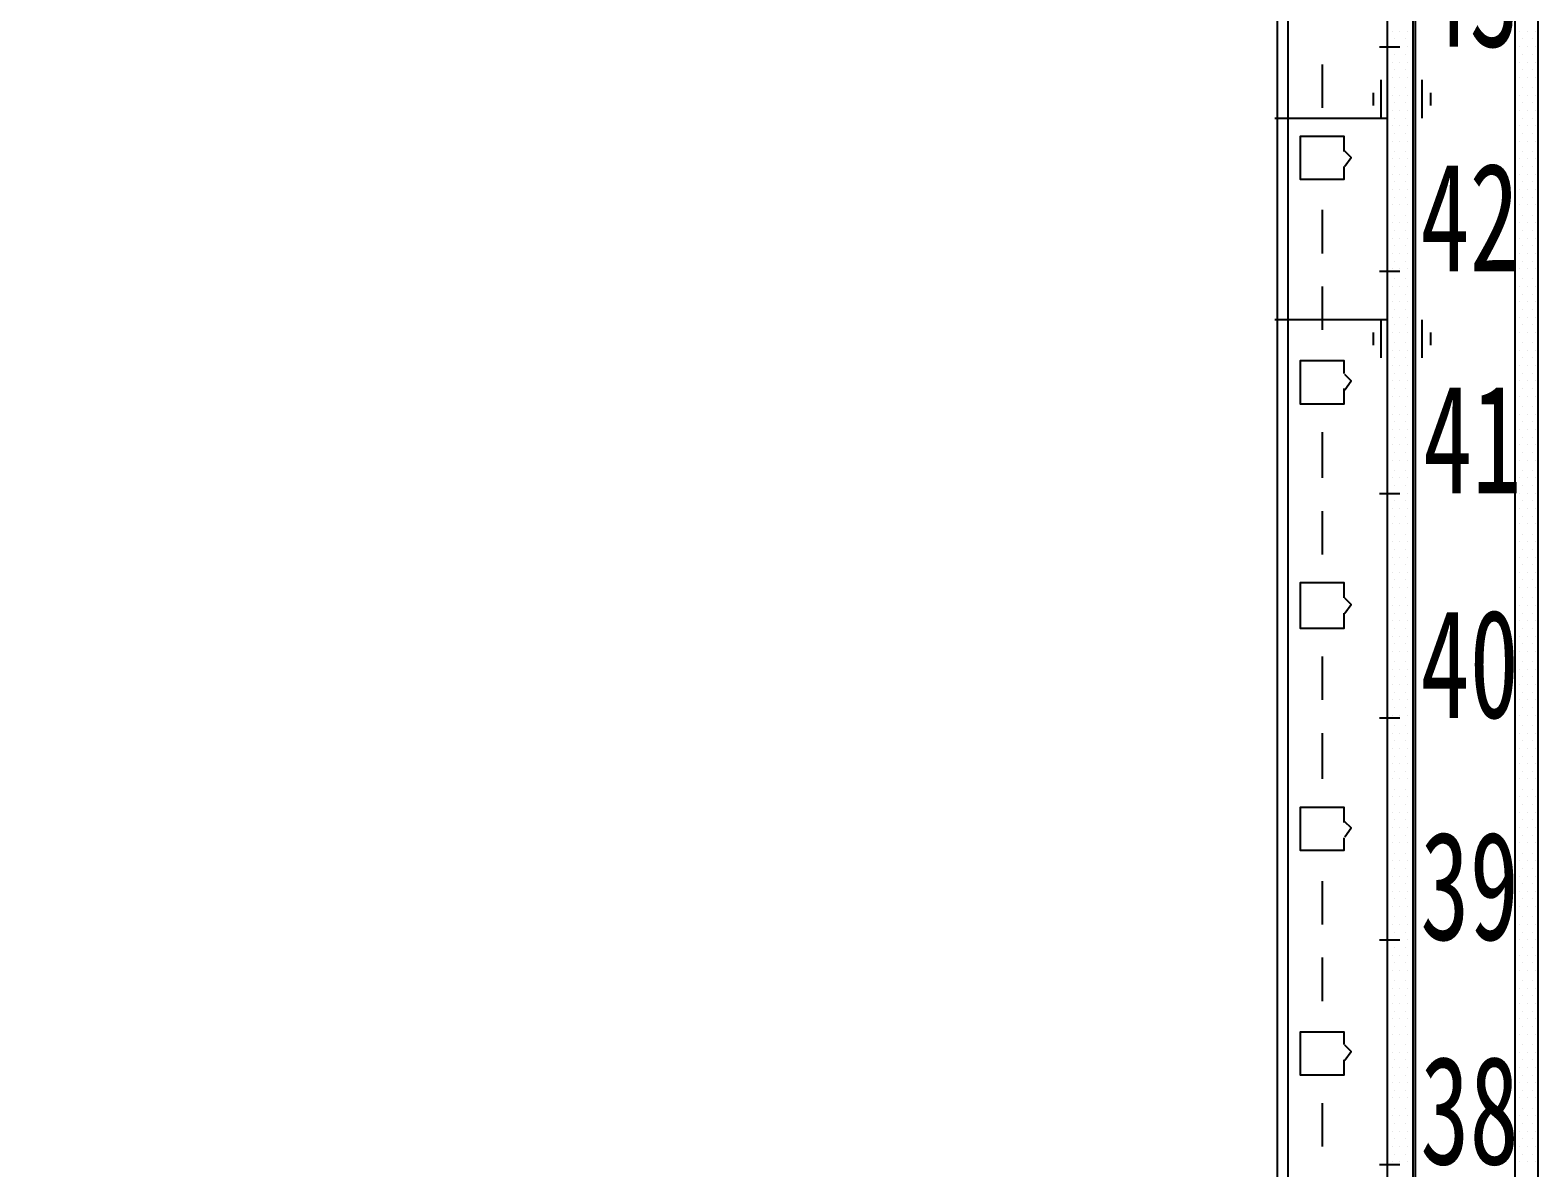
# Model space of a CAD drawing. Header units: metres. Extents: x 17 to 1264, y 17 to 859.
# Drawn here: x 465.9 to 550.9, y 563.3 to 627.5 of the extents above; entities that cross this region are included whole.
import ezdxf

# ---------------------------------------------------------------- set-up
doc = ezdxf.new("R2010")
doc.units = ezdxf.units.M
for name, color, linetype in [('LINES', 7, 'Continuous'), ('POLYLINES', 4, 'Continuous'), ('RECTS', 7, 'Continuous'), ('TEXTS', 3, 'Continuous')]:
    doc.layers.add(name, color=color, linetype=linetype)

msp = doc.modelspace()

# ---------------------------------------------------------------- linework, layer by layer
at = {"layer": 'LINES'}
for p, q in [((536.25, 96.77), (536.25, 692.06)), ((542.73, 627.41), (542.73, 627.41)), ((542.87, 626.98), (542.87, 626.98)), ((543.16, 627.41), (543.16, 627.41)), ((543.45, 626.98), (543.45, 626.98)), ((543.59, 627.41), (543.59, 627.41)), ((543.88, 626.98), (543.88, 626.98)), ((549.64, 626.98), (549.64, 626.98)), ((549.93, 627.41), (549.93, 627.41)), ((550.07, 626.98), (550.07, 626.98)), ((550.36, 627.41), (550.36, 627.41)), ((550.65, 626.98), (550.65, 626.98)), ((550.79, 627.41), (550.79, 627.41)), ((542.01, 626.54), (543.16, 626.54)), ((542.73, 626.54), (542.73, 626.54)), ((542.87, 626.11), (542.87, 626.11)), ((543.16, 626.54), (543.16, 626.54)), ((543.45, 626.11), (543.45, 626.11)), ((543.59, 626.54), (543.59, 626.54)), ((543.88, 626.11), (543.88, 626.11)), ((549.64, 626.11), (549.64, 626.11)), ((549.93, 626.54), (549.93, 626.54)), ((550.07, 626.11), (550.07, 626.11)), ((550.36, 626.54), (550.36, 626.54)), ((550.65, 626.11), (550.65, 626.11)), ((550.79, 626.54), (550.79, 626.54)), ((538.77, 625.54), (538.77, 623.09)), ((542.73, 625.68), (542.73, 625.68)), ((542.87, 625.25), (542.87, 625.25)), ((543.16, 625.68), (543.16, 625.68)), ((543.45, 625.25), (543.45, 625.25)), ((543.59, 625.68), (543.59, 625.68)), ((543.88, 625.25), (543.88, 625.25)), ((549.64, 625.25), (549.64, 625.25)), ((549.93, 625.68), (549.93, 625.68)), ((550.07, 625.25), (550.07, 625.25)), ((550.36, 625.68), (550.36, 625.68)), ((550.65, 625.25), (550.65, 625.25)), ((550.79, 625.68), (550.79, 625.68)), ((542.08, 624.67), (542.08, 622.51)), ((542.73, 624.82), (542.73, 624.82)), ((542.87, 624.24), (542.87, 624.24)), ((543.16, 624.82), (543.16, 624.82)), ((543.45, 624.24), (543.45, 624.24)), ((543.59, 624.82), (543.59, 624.82)), ((543.88, 624.24), (543.88, 624.24)), ((544.39, 624.67), (544.39, 622.51)), ((549.64, 624.24), (549.64, 624.24)), ((549.93, 624.82), (549.93, 624.82)), ((550.07, 624.24), (550.07, 624.24)), ((550.36, 624.82), (550.36, 624.82)), ((550.65, 624.24), (550.65, 624.24)), ((550.79, 624.82), (550.79, 624.82)), ((541.65, 623.95), (541.65, 623.23)), ((542.73, 623.81), (542.73, 623.81)), ((542.87, 623.38), (542.87, 623.38)), ((543.16, 623.81), (543.16, 623.81)), ((543.45, 623.38), (543.45, 623.38)), ((543.59, 623.81), (543.59, 623.81)), ((543.88, 623.38), (543.88, 623.38)), ((544.89, 623.95), (544.89, 623.23)), ((549.64, 623.38), (549.64, 623.38)), ((549.93, 623.81), (549.93, 623.81)), ((550.07, 623.38), (550.07, 623.38)), ((550.36, 623.81), (550.36, 623.81)), ((550.65, 623.38), (550.65, 623.38)), ((550.79, 623.81), (550.79, 623.81)), ((542.73, 622.94), (542.73, 622.94)), ((542.87, 622.51), (542.87, 622.51)), ((543.16, 622.94), (543.16, 622.94)), ((543.45, 622.51), (543.45, 622.51)), ((543.59, 622.94), (543.59, 622.94)), ((543.88, 622.51), (543.88, 622.51)), ((549.64, 622.51), (549.64, 622.51)), ((549.93, 622.94), (549.93, 622.94)), ((550.07, 622.51), (550.07, 622.51)), ((550.36, 622.94), (550.36, 622.94)), ((550.65, 622.51), (550.65, 622.51)), ((550.79, 622.94), (550.79, 622.94)), ((542.73, 622.08), (542.73, 622.08)), ((542.87, 621.65), (542.87, 621.65)), ((543.16, 622.08), (543.16, 622.08)), ((543.45, 621.65), (543.45, 621.65)), ((543.59, 622.08), (543.59, 622.08)), ((543.88, 621.65), (543.88, 621.65)), ((549.64, 621.65), (549.64, 621.65)), ((549.93, 622.08), (549.93, 622.08)), ((550.07, 621.65), (550.07, 621.65)), ((550.36, 622.08), (550.36, 622.08)), ((550.65, 621.65), (550.65, 621.65)), ((550.79, 622.08), (550.79, 622.08)), ((542.73, 621.22), (542.73, 621.22)), ((543.16, 621.22), (543.16, 621.22)), ((543.59, 621.22), (543.59, 621.22)), ((549.93, 621.22), (549.93, 621.22)), ((550.36, 621.22), (550.36, 621.22)), ((550.79, 621.22), (550.79, 621.22)), ((542.73, 620.21), (542.73, 620.21)), ((542.87, 620.64), (542.87, 620.64)), ((543.16, 620.21), (543.16, 620.21)), ((543.45, 620.64), (543.45, 620.64)), ((543.59, 620.21), (543.59, 620.21)), ((543.88, 620.64), (543.88, 620.64)), ((549.64, 620.64), (549.64, 620.64)), ((549.93, 620.21), (549.93, 620.21)), ((550.07, 620.64), (550.07, 620.64)), ((550.36, 620.21), (550.36, 620.21)), ((550.65, 620.64), (550.65, 620.64)), ((550.79, 620.21), (550.79, 620.21)), ((542.73, 619.34), (542.73, 619.34)), ((542.87, 619.78), (542.87, 619.78)), ((543.16, 619.34), (543.16, 619.34)), ((543.45, 619.78), (543.45, 619.78)), ((543.59, 619.34), (543.59, 619.34)), ((543.88, 619.78), (543.88, 619.78)), ((549.64, 619.78), (549.64, 619.78)), ((549.93, 619.34), (549.93, 619.34)), ((550.07, 619.78), (550.07, 619.78)), ((550.36, 619.34), (550.36, 619.34)), ((550.65, 619.78), (550.65, 619.78)), ((550.79, 619.34), (550.79, 619.34)), ((542.73, 618.48), (542.73, 618.48)), ((542.87, 618.91), (542.87, 618.91)), ((543.16, 618.48), (543.16, 618.48)), ((543.45, 618.91), (543.45, 618.91)), ((543.59, 618.48), (543.59, 618.48)), ((543.88, 618.91), (543.88, 618.91)), ((549.64, 618.91), (549.64, 618.91)), ((549.93, 618.48), (549.93, 618.48)), ((550.07, 618.91), (550.07, 618.91)), ((550.36, 618.48), (550.36, 618.48)), ((550.65, 618.91), (550.65, 618.91)), ((550.79, 618.48), (550.79, 618.48)), ((542.73, 617.62), (542.73, 617.62)), ((542.87, 618.05), (542.87, 618.05)), ((543.16, 617.62), (543.16, 617.62)), ((543.45, 618.05), (543.45, 618.05)), ((543.59, 617.62), (543.59, 617.62)), ((543.88, 618.05), (543.88, 618.05)), ((549.64, 618.05), (549.64, 618.05)), ((549.93, 617.62), (549.93, 617.62)), ((550.07, 618.05), (550.07, 618.05)), ((550.36, 617.62), (550.36, 617.62)), ((550.65, 618.05), (550.65, 618.05)), ((550.79, 617.62), (550.79, 617.62)), ((538.77, 617.33), (538.77, 614.88)), ((542.73, 616.61), (542.73, 616.61)), ((542.87, 617.04), (542.87, 617.04)), ((543.16, 616.61), (543.16, 616.61)), ((543.45, 617.04), (543.45, 617.04)), ((543.59, 616.61), (543.59, 616.61)), ((543.88, 617.04), (543.88, 617.04)), ((549.64, 617.04), (549.64, 617.04)), ((549.93, 616.61), (549.93, 616.61)), ((550.07, 617.04), (550.07, 617.04)), ((550.36, 616.61), (550.36, 616.61)), ((550.65, 617.04), (550.65, 617.04)), ((550.79, 616.61), (550.79, 616.61)), ((542.73, 615.74), (542.73, 615.74)), ((542.87, 616.18), (542.87, 616.18)), ((543.16, 615.74), (543.16, 615.74)), ((543.45, 616.18), (543.45, 616.18)), ((543.59, 615.74), (543.59, 615.74)), ((543.88, 616.18), (543.88, 616.18)), ((549.64, 616.18), (549.64, 616.18)), ((549.93, 615.74), (549.93, 615.74)), ((550.07, 616.18), (550.07, 616.18)), ((550.36, 615.74), (550.36, 615.74)), ((550.65, 616.18), (550.65, 616.18)), ((550.79, 615.74), (550.79, 615.74)), ((542.73, 614.88), (542.73, 614.88)), ((542.87, 615.31), (542.87, 615.31)), ((543.16, 614.88), (543.16, 614.88)), ((543.45, 615.31), (543.45, 615.31)), ((543.59, 614.88), (543.59, 614.88)), ((543.88, 615.31), (543.88, 615.31)), ((549.64, 615.31), (549.64, 615.31)), ((549.93, 614.88), (549.93, 614.88)), ((550.07, 615.31), (550.07, 615.31)), ((550.36, 614.88), (550.36, 614.88)), ((550.65, 615.31), (550.65, 615.31)), ((550.79, 614.88), (550.79, 614.88)), ((542.73, 614.02), (542.73, 614.02)), ((542.87, 614.45), (542.87, 614.45)), ((543.16, 614.02), (543.16, 614.02)), ((543.45, 614.45), (543.45, 614.45)), ((543.59, 614.02), (543.59, 614.02)), ((543.88, 614.45), (543.88, 614.45)), ((549.64, 614.45), (549.64, 614.45)), ((549.93, 614.02), (549.93, 614.02)), ((550.07, 614.45), (550.07, 614.45)), ((550.36, 614.02), (550.36, 614.02)), ((550.65, 614.45), (550.65, 614.45)), ((550.79, 614.02), (550.79, 614.02)), ((542.01, 613.87), (543.16, 613.87)), ((542.87, 613.44), (542.87, 613.44)), ((543.45, 613.44), (543.45, 613.44)), ((543.88, 613.44), (543.88, 613.44)), ((549.64, 613.44), (549.64, 613.44)), ((550.07, 613.44), (550.07, 613.44)), ((550.65, 613.44), (550.65, 613.44)), ((538.77, 613.01), (538.77, 610.56)), ((542.73, 613.01), (542.73, 613.01)), ((542.87, 612.58), (542.87, 612.58)), ((543.16, 613.01), (543.16, 613.01)), ((543.45, 612.58), (543.45, 612.58)), ((543.59, 613.01), (543.59, 613.01)), ((543.88, 612.58), (543.88, 612.58)), ((549.64, 612.58), (549.64, 612.58)), ((549.93, 613.01), (549.93, 613.01)), ((550.07, 612.58), (550.07, 612.58)), ((550.36, 613.01), (550.36, 613.01)), ((550.65, 612.58), (550.65, 612.58)), ((550.79, 613.01), (550.79, 613.01)), ((542.73, 612.14), (542.73, 612.14)), ((542.87, 611.71), (542.87, 611.71)), ((543.16, 612.14), (543.16, 612.14)), ((543.45, 611.71), (543.45, 611.71)), ((543.59, 612.14), (543.59, 612.14)), ((543.88, 611.71), (543.88, 611.71)), ((549.64, 611.71), (549.64, 611.71)), ((549.93, 612.14), (549.93, 612.14)), ((550.07, 611.71), (550.07, 611.71)), ((550.36, 612.14), (550.36, 612.14)), ((550.65, 611.71), (550.65, 611.71)), ((550.79, 612.14), (550.79, 612.14)), ((542.08, 611.14), (542.08, 608.98)), ((542.73, 611.28), (542.73, 611.28)), ((542.87, 610.85), (542.87, 610.85)), ((543.16, 611.28), (543.16, 611.28)), ((543.45, 610.85), (543.45, 610.85)), ((543.59, 611.28), (543.59, 611.28)), ((543.88, 610.85), (543.88, 610.85)), ((544.39, 611.14), (544.39, 608.98)), ((549.64, 610.85), (549.64, 610.85)), ((549.93, 611.28), (549.93, 611.28)), ((550.07, 610.85), (550.07, 610.85)), ((550.36, 611.28), (550.36, 611.28)), ((550.65, 610.85), (550.65, 610.85)), ((550.79, 611.28), (550.79, 611.28)), ((541.65, 610.42), (541.65, 609.7)), ((542.73, 610.42), (542.73, 610.42)), ((542.87, 609.84), (542.87, 609.84)), ((543.16, 610.42), (543.16, 610.42)), ((543.45, 609.84), (543.45, 609.84)), ((543.59, 610.42), (543.59, 610.42)), ((543.88, 609.84), (543.88, 609.84)), ((544.89, 610.42), (544.89, 609.7)), ((549.64, 609.84), (549.64, 609.84)), ((549.93, 610.42), (549.93, 610.42)), ((550.07, 609.84), (550.07, 609.84)), ((550.36, 610.42), (550.36, 610.42)), ((550.65, 609.84), (550.65, 609.84)), ((550.79, 610.42), (550.79, 610.42)), ((542.73, 609.41), (542.73, 609.41)), ((542.87, 608.98), (542.87, 608.98)), ((543.16, 609.41), (543.16, 609.41)), ((543.45, 608.98), (543.45, 608.98)), ((543.59, 609.41), (543.59, 609.41)), ((543.88, 608.98), (543.88, 608.98)), ((549.64, 608.98), (549.64, 608.98)), ((549.93, 609.41), (549.93, 609.41)), ((550.07, 608.98), (550.07, 608.98)), ((550.36, 609.41), (550.36, 609.41)), ((550.65, 608.98), (550.65, 608.98)), ((550.79, 609.41), (550.79, 609.41)), ((542.73, 608.54), (542.73, 608.54)), ((542.87, 608.11), (542.87, 608.11)), ((543.16, 608.54), (543.16, 608.54)), ((543.45, 608.11), (543.45, 608.11)), ((543.59, 608.54), (543.59, 608.54)), ((543.88, 608.11), (543.88, 608.11)), ((549.64, 608.11), (549.64, 608.11)), ((549.93, 608.54), (549.93, 608.54)), ((550.07, 608.11), (550.07, 608.11)), ((550.36, 608.54), (550.36, 608.54)), ((550.65, 608.11), (550.65, 608.11)), ((550.79, 608.54), (550.79, 608.54)), ((542.73, 607.68), (542.73, 607.68)), ((542.87, 607.25), (542.87, 607.25)), ((543.16, 607.68), (543.16, 607.68)), ((543.45, 607.25), (543.45, 607.25)), ((543.59, 607.68), (543.59, 607.68)), ((543.88, 607.25), (543.88, 607.25)), ((549.64, 607.25), (549.64, 607.25)), ((549.93, 607.68), (549.93, 607.68)), ((550.07, 607.25), (550.07, 607.25)), ((550.36, 607.68), (550.36, 607.68)), ((550.65, 607.25), (550.65, 607.25)), ((550.79, 607.68), (550.79, 607.68)), ((542.73, 606.82), (542.73, 606.82)), ((543.16, 606.82), (543.16, 606.82)), ((543.59, 606.82), (543.59, 606.82)), ((549.93, 606.82), (549.93, 606.82)), ((550.36, 606.82), (550.36, 606.82)), ((550.79, 606.82), (550.79, 606.82)), ((542.73, 605.81), (542.73, 605.81)), ((542.87, 606.24), (542.87, 606.24)), ((543.16, 605.81), (543.16, 605.81)), ((543.45, 606.24), (543.45, 606.24)), ((543.59, 605.81), (543.59, 605.81)), ((543.88, 606.24), (543.88, 606.24)), ((549.64, 606.24), (549.64, 606.24)), ((549.93, 605.81), (549.93, 605.81)), ((550.07, 606.24), (550.07, 606.24)), ((550.36, 605.81), (550.36, 605.81)), ((550.65, 606.24), (550.65, 606.24)), ((550.79, 605.81), (550.79, 605.81)), ((538.77, 604.8), (538.77, 602.21)), ((542.73, 604.94), (542.73, 604.94)), ((542.87, 605.38), (542.87, 605.38)), ((543.16, 604.94), (543.16, 604.94)), ((543.45, 605.38), (543.45, 605.38)), ((543.59, 604.94), (543.59, 604.94)), ((543.88, 605.38), (543.88, 605.38)), ((549.64, 605.38), (549.64, 605.38)), ((549.93, 604.94), (549.93, 604.94)), ((550.07, 605.38), (550.07, 605.38)), ((550.36, 604.94), (550.36, 604.94)), ((550.65, 605.38), (550.65, 605.38)), ((550.79, 604.94), (550.79, 604.94)), ((542.73, 604.08), (542.73, 604.08)), ((542.87, 604.51), (542.87, 604.51)), ((543.16, 604.08), (543.16, 604.08)), ((543.45, 604.51), (543.45, 604.51)), ((543.59, 604.08), (543.59, 604.08)), ((543.88, 604.51), (543.88, 604.51)), ((549.64, 604.51), (549.64, 604.51)), ((549.93, 604.08), (549.93, 604.08)), ((550.07, 604.51), (550.07, 604.51)), ((550.36, 604.08), (550.36, 604.08)), ((550.65, 604.51), (550.65, 604.51)), ((550.79, 604.08), (550.79, 604.08)), ((542.73, 603.22), (542.73, 603.22)), ((542.87, 603.65), (542.87, 603.65)), ((543.16, 603.22), (543.16, 603.22)), ((543.45, 603.65), (543.45, 603.65)), ((543.59, 603.22), (543.59, 603.22)), ((543.88, 603.65), (543.88, 603.65)), ((549.64, 603.65), (549.64, 603.65)), ((549.93, 603.22), (549.93, 603.22)), ((550.07, 603.65), (550.07, 603.65)), ((550.36, 603.22), (550.36, 603.22)), ((550.65, 603.65), (550.65, 603.65)), ((550.79, 603.22), (550.79, 603.22)), ((542.73, 602.21), (542.73, 602.21)), ((542.87, 602.64), (542.87, 602.64)), ((543.16, 602.21), (543.16, 602.21)), ((543.45, 602.64), (543.45, 602.64)), ((543.59, 602.21), (543.59, 602.21)), ((543.88, 602.64), (543.88, 602.64)), ((549.64, 602.64), (549.64, 602.64)), ((549.93, 602.21), (549.93, 602.21)), ((550.07, 602.64), (550.07, 602.64)), ((550.36, 602.21), (550.36, 602.21)), ((550.65, 602.64), (550.65, 602.64)), ((550.79, 602.21), (550.79, 602.21)), ((542.01, 601.34), (543.16, 601.34)), ((542.73, 601.34), (542.73, 601.34)), ((542.87, 601.78), (542.87, 601.78)), ((543.16, 601.34), (543.16, 601.34)), ((543.45, 601.78), (543.45, 601.78)), ((543.59, 601.34), (543.59, 601.34)), ((543.88, 601.78), (543.88, 601.78)), ((549.64, 601.78), (549.64, 601.78)), ((549.93, 601.34), (549.93, 601.34)), ((550.07, 601.78), (550.07, 601.78)), ((550.36, 601.34), (550.36, 601.34)), ((550.65, 601.78), (550.65, 601.78)), ((550.79, 601.34), (550.79, 601.34)), ((542.73, 600.48), (542.73, 600.48)), ((542.87, 600.91), (542.87, 600.91)), ((543.16, 600.48), (543.16, 600.48)), ((543.45, 600.91), (543.45, 600.91)), ((543.59, 600.48), (543.59, 600.48)), ((543.88, 600.91), (543.88, 600.91)), ((549.64, 600.91), (549.64, 600.91)), ((549.93, 600.48), (549.93, 600.48)), ((550.07, 600.91), (550.07, 600.91)), ((550.36, 600.48), (550.36, 600.48)), ((550.65, 600.91), (550.65, 600.91)), ((550.79, 600.48), (550.79, 600.48)), ((538.77, 600.34), (538.77, 597.89)), ((542.73, 599.62), (542.73, 599.62)), ((542.87, 600.05), (542.87, 600.05)), ((543.16, 599.62), (543.16, 599.62)), ((543.45, 600.05), (543.45, 600.05)), ((543.59, 599.62), (543.59, 599.62)), ((543.88, 600.05), (543.88, 600.05)), ((549.64, 600.05), (549.64, 600.05)), ((549.93, 599.62), (549.93, 599.62)), ((550.07, 600.05), (550.07, 600.05)), ((550.36, 599.62), (550.36, 599.62)), ((550.65, 600.05), (550.65, 600.05)), ((550.79, 599.62), (550.79, 599.62)), ((542.87, 599.04), (542.87, 599.04)), ((543.45, 599.04), (543.45, 599.04)), ((543.88, 599.04), (543.88, 599.04)), ((549.64, 599.04), (549.64, 599.04)), ((550.07, 599.04), (550.07, 599.04)), ((550.65, 599.04), (550.65, 599.04)), ((542.73, 598.61), (542.73, 598.61)), ((542.87, 598.18), (542.87, 598.18)), ((543.16, 598.61), (543.16, 598.61)), ((543.45, 598.18), (543.45, 598.18)), ((543.59, 598.61), (543.59, 598.61)), ((543.88, 598.18), (543.88, 598.18)), ((549.64, 598.18), (549.64, 598.18)), ((549.93, 598.61), (549.93, 598.61)), ((550.07, 598.18), (550.07, 598.18)), ((550.36, 598.61), (550.36, 598.61)), ((550.65, 598.18), (550.65, 598.18)), ((550.79, 598.61), (550.79, 598.61)), ((542.73, 597.74), (542.73, 597.74)), ((542.87, 597.31), (542.87, 597.31)), ((543.16, 597.74), (543.16, 597.74)), ((543.45, 597.31), (543.45, 597.31)), ((543.59, 597.74), (543.59, 597.74)), ((543.88, 597.31), (543.88, 597.31)), ((549.64, 597.31), (549.64, 597.31)), ((549.93, 597.74), (549.93, 597.74)), ((550.07, 597.31), (550.07, 597.31)), ((550.36, 597.74), (550.36, 597.74)), ((550.65, 597.31), (550.65, 597.31)), ((550.79, 597.74), (550.79, 597.74)), ((542.73, 596.88), (542.73, 596.88)), ((542.87, 596.45), (542.87, 596.45)), ((543.16, 596.88), (543.16, 596.88)), ((543.45, 596.45), (543.45, 596.45)), ((543.59, 596.88), (543.59, 596.88)), ((543.88, 596.45), (543.88, 596.45)), ((549.64, 596.45), (549.64, 596.45)), ((549.93, 596.88), (549.93, 596.88)), ((550.07, 596.45), (550.07, 596.45)), ((550.36, 596.88), (550.36, 596.88)), ((550.65, 596.45), (550.65, 596.45)), ((550.79, 596.88), (550.79, 596.88)), ((542.73, 596.02), (542.73, 596.02)), ((542.87, 595.44), (542.87, 595.44)), ((543.16, 596.02), (543.16, 596.02)), ((543.45, 595.44), (543.45, 595.44)), ((543.59, 596.02), (543.59, 596.02)), ((543.88, 595.44), (543.88, 595.44)), ((549.64, 595.44), (549.64, 595.44)), ((549.93, 596.02), (549.93, 596.02)), ((550.07, 595.44), (550.07, 595.44)), ((550.36, 596.02), (550.36, 596.02)), ((550.65, 595.44), (550.65, 595.44)), ((550.79, 596.02), (550.79, 596.02)), ((542.73, 595.01), (542.73, 595.01)), ((542.87, 594.58), (542.87, 594.58)), ((543.16, 595.01), (543.16, 595.01)), ((543.45, 594.58), (543.45, 594.58)), ((543.59, 595.01), (543.59, 595.01)), ((543.88, 594.58), (543.88, 594.58)), ((549.64, 594.58), (549.64, 594.58)), ((549.93, 595.01), (549.93, 595.01)), ((550.07, 594.58), (550.07, 594.58)), ((550.36, 595.01), (550.36, 595.01)), ((550.65, 594.58), (550.65, 594.58)), ((550.79, 595.01), (550.79, 595.01)), ((542.73, 594.14), (542.73, 594.14)), ((542.87, 593.71), (542.87, 593.71)), ((543.16, 594.14), (543.16, 594.14)), ((543.45, 593.71), (543.45, 593.71)), ((543.59, 594.14), (543.59, 594.14)), ((543.88, 593.71), (543.88, 593.71)), ((549.64, 593.71), (549.64, 593.71)), ((549.93, 594.14), (549.93, 594.14)), ((550.07, 593.71), (550.07, 593.71)), ((550.36, 594.14), (550.36, 594.14)), ((550.65, 593.71), (550.65, 593.71)), ((550.79, 594.14), (550.79, 594.14)), ((542.73, 593.28), (542.73, 593.28)), ((542.87, 592.85), (542.87, 592.85)), ((543.16, 593.28), (543.16, 593.28)), ((543.45, 592.85), (543.45, 592.85)), ((543.59, 593.28), (543.59, 593.28)), ((543.88, 592.85), (543.88, 592.85)), ((549.64, 592.85), (549.64, 592.85)), ((549.93, 593.28), (549.93, 593.28)), ((550.07, 592.85), (550.07, 592.85)), ((550.36, 593.28), (550.36, 593.28)), ((550.65, 592.85), (550.65, 592.85)), ((550.79, 593.28), (550.79, 593.28)), ((538.77, 592.13), (538.77, 589.68)), ((542.73, 592.42), (542.73, 592.42)), ((543.16, 592.42), (543.16, 592.42)), ((543.59, 592.42), (543.59, 592.42)), ((549.93, 592.42), (549.93, 592.42)), ((550.36, 592.42), (550.36, 592.42)), ((550.79, 592.42), (550.79, 592.42)), ((542.73, 591.41), (542.73, 591.41)), ((542.87, 591.84), (542.87, 591.84)), ((543.16, 591.41), (543.16, 591.41)), ((543.45, 591.84), (543.45, 591.84)), ((543.59, 591.41), (543.59, 591.41)), ((543.88, 591.84), (543.88, 591.84)), ((549.64, 591.84), (549.64, 591.84)), ((549.93, 591.41), (549.93, 591.41)), ((550.07, 591.84), (550.07, 591.84)), ((550.36, 591.41), (550.36, 591.41)), ((550.65, 591.84), (550.65, 591.84)), ((550.79, 591.41), (550.79, 591.41)), ((542.73, 590.54), (542.73, 590.54)), ((542.87, 590.98), (542.87, 590.98)), ((543.16, 590.54), (543.16, 590.54)), ((543.45, 590.98), (543.45, 590.98)), ((543.59, 590.54), (543.59, 590.54)), ((543.88, 590.98), (543.88, 590.98)), ((549.64, 590.98), (549.64, 590.98)), ((549.93, 590.54), (549.93, 590.54)), ((550.07, 590.98), (550.07, 590.98)), ((550.36, 590.54), (550.36, 590.54)), ((550.65, 590.98), (550.65, 590.98)), ((550.79, 590.54), (550.79, 590.54)), ((542.73, 589.68), (542.73, 589.68)), ((542.87, 590.11), (542.87, 590.11)), ((543.16, 589.68), (543.16, 589.68)), ((543.45, 590.11), (543.45, 590.11)), ((543.59, 589.68), (543.59, 589.68)), ((543.88, 590.11), (543.88, 590.11)), ((549.64, 590.11), (549.64, 590.11)), ((549.93, 589.68), (549.93, 589.68)), ((550.07, 590.11), (550.07, 590.11)), ((550.36, 589.68), (550.36, 589.68)), ((550.65, 590.11), (550.65, 590.11)), ((550.79, 589.68), (550.79, 589.68)), ((542.01, 588.67), (543.16, 588.67)), ((542.73, 588.82), (542.73, 588.82)), ((542.87, 589.25), (542.87, 589.25)), ((543.16, 588.82), (543.16, 588.82)), ((543.45, 589.25), (543.45, 589.25)), ((543.59, 588.82), (543.59, 588.82)), ((543.88, 589.25), (543.88, 589.25)), ((549.64, 589.25), (549.64, 589.25)), ((549.93, 588.82), (549.93, 588.82)), ((550.07, 589.25), (550.07, 589.25)), ((550.36, 588.82), (550.36, 588.82)), ((550.65, 589.25), (550.65, 589.25)), ((550.79, 588.82), (550.79, 588.82)), ((538.77, 587.81), (538.77, 585.22)), ((542.73, 587.81), (542.73, 587.81)), ((542.87, 588.24), (542.87, 588.24)), ((543.16, 587.81), (543.16, 587.81)), ((543.45, 588.24), (543.45, 588.24)), ((543.59, 587.81), (543.59, 587.81)), ((543.88, 588.24), (543.88, 588.24)), ((549.64, 588.24), (549.64, 588.24)), ((549.93, 587.81), (549.93, 587.81)), ((550.07, 588.24), (550.07, 588.24)), ((550.36, 587.81), (550.36, 587.81)), ((550.65, 588.24), (550.65, 588.24)), ((550.79, 587.81), (550.79, 587.81)), ((542.73, 586.94), (542.73, 586.94)), ((542.87, 587.38), (542.87, 587.38)), ((543.16, 586.94), (543.16, 586.94)), ((543.45, 587.38), (543.45, 587.38)), ((543.59, 586.94), (543.59, 586.94)), ((543.88, 587.38), (543.88, 587.38)), ((549.64, 587.38), (549.64, 587.38)), ((549.93, 586.94), (549.93, 586.94)), ((550.07, 587.38), (550.07, 587.38)), ((550.36, 586.94), (550.36, 586.94)), ((550.65, 587.38), (550.65, 587.38)), ((550.79, 586.94), (550.79, 586.94)), ((542.73, 586.08), (542.73, 586.08)), ((542.87, 586.51), (542.87, 586.51)), ((543.16, 586.08), (543.16, 586.08)), ((543.45, 586.51), (543.45, 586.51)), ((543.59, 586.08), (543.59, 586.08)), ((543.88, 586.51), (543.88, 586.51)), ((549.64, 586.51), (549.64, 586.51)), ((549.93, 586.08), (549.93, 586.08)), ((550.07, 586.51), (550.07, 586.51)), ((550.36, 586.08), (550.36, 586.08)), ((550.65, 586.51), (550.65, 586.51)), ((550.79, 586.08), (550.79, 586.08)), ((542.73, 585.22), (542.73, 585.22)), ((542.87, 585.65), (542.87, 585.65)), ((543.16, 585.22), (543.16, 585.22)), ((543.45, 585.65), (543.45, 585.65)), ((543.59, 585.22), (543.59, 585.22)), ((543.88, 585.65), (543.88, 585.65)), ((549.64, 585.65), (549.64, 585.65)), ((549.93, 585.22), (549.93, 585.22)), ((550.07, 585.65), (550.07, 585.65)), ((550.36, 585.22), (550.36, 585.22)), ((550.65, 585.65), (550.65, 585.65)), ((550.79, 585.22), (550.79, 585.22)), ((542.73, 584.21), (542.73, 584.21)), ((542.87, 584.64), (542.87, 584.64)), ((543.16, 584.21), (543.16, 584.21)), ((543.45, 584.64), (543.45, 584.64)), ((543.59, 584.21), (543.59, 584.21)), ((543.88, 584.64), (543.88, 584.64)), ((549.64, 584.64), (549.64, 584.64)), ((549.93, 584.21), (549.93, 584.21)), ((550.07, 584.64), (550.07, 584.64)), ((550.36, 584.21), (550.36, 584.21)), ((550.65, 584.64), (550.65, 584.64)), ((550.79, 584.21), (550.79, 584.21)), ((542.87, 583.78), (542.87, 583.78)), ((543.45, 583.78), (543.45, 583.78)), ((543.88, 583.78), (543.88, 583.78)), ((549.64, 583.78), (549.64, 583.78)), ((550.07, 583.78), (550.07, 583.78)), ((550.65, 583.78), (550.65, 583.78)), ((542.73, 583.34), (542.73, 583.34)), ((542.87, 582.91), (542.87, 582.91)), ((543.16, 583.34), (543.16, 583.34)), ((543.45, 582.91), (543.45, 582.91)), ((543.59, 583.34), (543.59, 583.34)), ((543.88, 582.91), (543.88, 582.91)), ((549.64, 582.91), (549.64, 582.91)), ((549.93, 583.34), (549.93, 583.34)), ((550.07, 582.91), (550.07, 582.91)), ((550.36, 583.34), (550.36, 583.34)), ((550.65, 582.91), (550.65, 582.91)), ((550.79, 583.34), (550.79, 583.34)), ((542.73, 582.48), (542.73, 582.48)), ((542.87, 582.05), (542.87, 582.05)), ((543.16, 582.48), (543.16, 582.48)), ((543.45, 582.05), (543.45, 582.05)), ((543.59, 582.48), (543.59, 582.48)), ((543.88, 582.05), (543.88, 582.05)), ((549.64, 582.05), (549.64, 582.05)), ((549.93, 582.48), (549.93, 582.48)), ((550.07, 582.05), (550.07, 582.05)), ((550.36, 582.48), (550.36, 582.48)), ((550.65, 582.05), (550.65, 582.05)), ((550.79, 582.48), (550.79, 582.48)), ((542.73, 581.62), (542.73, 581.62)), ((542.87, 581.04), (542.87, 581.04)), ((543.16, 581.62), (543.16, 581.62)), ((543.45, 581.04), (543.45, 581.04)), ((543.59, 581.62), (543.59, 581.62)), ((543.88, 581.04), (543.88, 581.04)), ((549.64, 581.04), (549.64, 581.04)), ((549.93, 581.62), (549.93, 581.62)), ((550.07, 581.04), (550.07, 581.04)), ((550.36, 581.62), (550.36, 581.62)), ((550.65, 581.04), (550.65, 581.04)), ((550.79, 581.62), (550.79, 581.62)), ((542.73, 580.61), (542.73, 580.61)), ((542.87, 580.18), (542.87, 580.18)), ((543.16, 580.61), (543.16, 580.61)), ((543.45, 580.18), (543.45, 580.18)), ((543.59, 580.61), (543.59, 580.61)), ((543.88, 580.18), (543.88, 580.18)), ((549.64, 580.18), (549.64, 580.18)), ((549.93, 580.61), (549.93, 580.61)), ((550.07, 580.18), (550.07, 580.18)), ((550.36, 580.61), (550.36, 580.61)), ((550.65, 580.18), (550.65, 580.18)), ((550.79, 580.61), (550.79, 580.61)), ((538.77, 579.46), (538.77, 577.01)), ((542.73, 579.74), (542.73, 579.74)), ((542.87, 579.31), (542.87, 579.31)), ((543.16, 579.74), (543.16, 579.74)), ((543.45, 579.31), (543.45, 579.31)), ((543.59, 579.74), (543.59, 579.74)), ((543.88, 579.31), (543.88, 579.31)), ((549.64, 579.31), (549.64, 579.31)), ((549.93, 579.74), (549.93, 579.74)), ((550.07, 579.31), (550.07, 579.31)), ((550.36, 579.74), (550.36, 579.74)), ((550.65, 579.31), (550.65, 579.31)), ((550.79, 579.74), (550.79, 579.74)), ((542.73, 578.88), (542.73, 578.88)), ((542.87, 578.45), (542.87, 578.45)), ((543.16, 578.88), (543.16, 578.88)), ((543.45, 578.45), (543.45, 578.45)), ((543.59, 578.88), (543.59, 578.88)), ((543.88, 578.45), (543.88, 578.45)), ((549.64, 578.45), (549.64, 578.45)), ((549.93, 578.88), (549.93, 578.88)), ((550.07, 578.45), (550.07, 578.45)), ((550.36, 578.88), (550.36, 578.88)), ((550.65, 578.45), (550.65, 578.45)), ((550.79, 578.88), (550.79, 578.88)), ((542.73, 578.02), (542.73, 578.02)), ((542.87, 577.44), (542.87, 577.44)), ((543.16, 578.02), (543.16, 578.02)), ((543.45, 577.44), (543.45, 577.44)), ((543.59, 578.02), (543.59, 578.02)), ((543.88, 577.44), (543.88, 577.44)), ((549.64, 577.44), (549.64, 577.44)), ((549.93, 578.02), (549.93, 578.02)), ((550.07, 577.44), (550.07, 577.44)), ((550.36, 578.02), (550.36, 578.02)), ((550.65, 577.44), (550.65, 577.44)), ((550.79, 578.02), (550.79, 578.02)), ((542.73, 577.01), (542.73, 577.01)), ((542.87, 576.58), (542.87, 576.58)), ((543.16, 577.01), (543.16, 577.01)), ((543.45, 576.58), (543.45, 576.58)), ((543.59, 577.01), (543.59, 577.01)), ((543.88, 576.58), (543.88, 576.58)), ((549.64, 576.58), (549.64, 576.58)), ((549.93, 577.01), (549.93, 577.01)), ((550.07, 576.58), (550.07, 576.58)), ((550.36, 577.01), (550.36, 577.01)), ((550.65, 576.58), (550.65, 576.58)), ((550.79, 577.01), (550.79, 577.01)), ((542.01, 576.14), (543.16, 576.14)), ((542.73, 576.14), (542.73, 576.14)), ((542.87, 575.71), (542.87, 575.71)), ((543.16, 576.14), (543.16, 576.14)), ((543.45, 575.71), (543.45, 575.71)), ((543.59, 576.14), (543.59, 576.14)), ((543.88, 575.71), (543.88, 575.71)), ((549.64, 575.71), (549.64, 575.71)), ((549.93, 576.14), (549.93, 576.14)), ((550.07, 575.71), (550.07, 575.71)), ((550.36, 576.14), (550.36, 576.14)), ((550.65, 575.71), (550.65, 575.71)), ((550.79, 576.14), (550.79, 576.14)), ((538.77, 575.14), (538.77, 572.69)), ((542.73, 575.28), (542.73, 575.28)), ((542.87, 574.85), (542.87, 574.85)), ((543.16, 575.28), (543.16, 575.28)), ((543.45, 574.85), (543.45, 574.85)), ((543.59, 575.28), (543.59, 575.28)), ((543.88, 574.85), (543.88, 574.85)), ((549.64, 574.85), (549.64, 574.85)), ((549.93, 575.28), (549.93, 575.28)), ((550.07, 574.85), (550.07, 574.85)), ((550.36, 575.28), (550.36, 575.28)), ((550.65, 574.85), (550.65, 574.85)), ((550.79, 575.28), (550.79, 575.28)), ((542.73, 574.42), (542.73, 574.42)), ((543.16, 574.42), (543.16, 574.42)), ((543.59, 574.42), (543.59, 574.42)), ((549.93, 574.42), (549.93, 574.42)), ((550.36, 574.42), (550.36, 574.42)), ((550.79, 574.42), (550.79, 574.42)), ((542.73, 573.41), (542.73, 573.41)), ((542.87, 573.84), (542.87, 573.84)), ((543.16, 573.41), (543.16, 573.41)), ((543.45, 573.84), (543.45, 573.84)), ((543.59, 573.41), (543.59, 573.41)), ((543.88, 573.84), (543.88, 573.84)), ((549.64, 573.84), (549.64, 573.84)), ((549.93, 573.41), (549.93, 573.41)), ((550.07, 573.84), (550.07, 573.84)), ((550.36, 573.41), (550.36, 573.41)), ((550.65, 573.84), (550.65, 573.84)), ((550.79, 573.41), (550.79, 573.41)), ((542.73, 572.54), (542.73, 572.54)), ((542.87, 572.98), (542.87, 572.98)), ((543.16, 572.54), (543.16, 572.54)), ((543.45, 572.98), (543.45, 572.98)), ((543.59, 572.54), (543.59, 572.54)), ((543.88, 572.98), (543.88, 572.98)), ((549.64, 572.98), (549.64, 572.98)), ((549.93, 572.54), (549.93, 572.54)), ((550.07, 572.98), (550.07, 572.98)), ((550.36, 572.54), (550.36, 572.54)), ((550.65, 572.98), (550.65, 572.98)), ((550.79, 572.54), (550.79, 572.54)), ((542.73, 571.68), (542.73, 571.68)), ((542.87, 572.11), (542.87, 572.11)), ((543.16, 571.68), (543.16, 571.68)), ((543.45, 572.11), (543.45, 572.11)), ((543.59, 571.68), (543.59, 571.68)), ((543.88, 572.11), (543.88, 572.11)), ((549.64, 572.11), (549.64, 572.11)), ((549.93, 571.68), (549.93, 571.68)), ((550.07, 572.11), (550.07, 572.11)), ((550.36, 571.68), (550.36, 571.68)), ((550.65, 572.11), (550.65, 572.11)), ((550.79, 571.68), (550.79, 571.68)), ((542.73, 570.82), (542.73, 570.82)), ((542.87, 571.25), (542.87, 571.25)), ((543.16, 570.82), (543.16, 570.82)), ((543.45, 571.25), (543.45, 571.25)), ((543.59, 570.82), (543.59, 570.82)), ((543.88, 571.25), (543.88, 571.25)), ((549.64, 571.25), (549.64, 571.25)), ((549.93, 570.82), (549.93, 570.82)), ((550.07, 571.25), (550.07, 571.25)), ((550.36, 570.82), (550.36, 570.82)), ((550.65, 571.25), (550.65, 571.25)), ((550.79, 570.82), (550.79, 570.82)), ((542.73, 569.81), (542.73, 569.81)), ((542.87, 570.24), (542.87, 570.24)), ((543.16, 569.81), (543.16, 569.81)), ((543.45, 570.24), (543.45, 570.24)), ((543.59, 569.81), (543.59, 569.81)), ((543.88, 570.24), (543.88, 570.24)), ((549.64, 570.24), (549.64, 570.24)), ((549.93, 569.81), (549.93, 569.81)), ((550.07, 570.24), (550.07, 570.24)), ((550.36, 569.81), (550.36, 569.81)), ((550.65, 570.24), (550.65, 570.24)), ((550.79, 569.81), (550.79, 569.81)), ((542.73, 568.94), (542.73, 568.94)), ((542.87, 569.38), (542.87, 569.38)), ((543.16, 568.94), (543.16, 568.94)), ((543.45, 569.38), (543.45, 569.38)), ((543.59, 568.94), (543.59, 568.94)), ((543.88, 569.38), (543.88, 569.38)), ((549.64, 569.38), (549.64, 569.38)), ((549.93, 568.94), (549.93, 568.94)), ((550.07, 569.38), (550.07, 569.38)), ((550.36, 568.94), (550.36, 568.94)), ((550.65, 569.38), (550.65, 569.38)), ((550.79, 568.94), (550.79, 568.94)), ((542.73, 568.08), (542.73, 568.08)), ((542.87, 568.51), (542.87, 568.51)), ((543.16, 568.08), (543.16, 568.08)), ((543.45, 568.51), (543.45, 568.51)), ((543.59, 568.08), (543.59, 568.08)), ((543.88, 568.51), (543.88, 568.51)), ((549.64, 568.51), (549.64, 568.51)), ((549.93, 568.08), (549.93, 568.08)), ((550.07, 568.51), (550.07, 568.51)), ((550.36, 568.08), (550.36, 568.08)), ((550.65, 568.51), (550.65, 568.51)), ((550.79, 568.08), (550.79, 568.08)), ((542.73, 567.22), (542.73, 567.22)), ((542.87, 567.65), (542.87, 567.65)), ((543.16, 567.22), (543.16, 567.22)), ((543.45, 567.65), (543.45, 567.65)), ((543.59, 567.22), (543.59, 567.22)), ((543.88, 567.65), (543.88, 567.65)), ((549.64, 567.65), (549.64, 567.65)), ((549.93, 567.22), (549.93, 567.22)), ((550.07, 567.65), (550.07, 567.65)), ((550.36, 567.22), (550.36, 567.22)), ((550.65, 567.65), (550.65, 567.65)), ((550.79, 567.22), (550.79, 567.22)), ((538.77, 566.93), (538.77, 564.48)), ((542.87, 566.64), (542.87, 566.64)), ((543.45, 566.64), (543.45, 566.64)), ((543.88, 566.64), (543.88, 566.64)), ((549.64, 566.64), (549.64, 566.64)), ((550.07, 566.64), (550.07, 566.64)), ((550.65, 566.64), (550.65, 566.64)), ((542.73, 566.21), (542.73, 566.21)), ((542.87, 565.78), (542.87, 565.78)), ((543.16, 566.21), (543.16, 566.21)), ((543.45, 565.78), (543.45, 565.78)), ((543.59, 566.21), (543.59, 566.21)), ((543.88, 565.78), (543.88, 565.78)), ((549.64, 565.78), (549.64, 565.78)), ((549.93, 566.21), (549.93, 566.21)), ((550.07, 565.78), (550.07, 565.78)), ((550.36, 566.21), (550.36, 566.21)), ((550.65, 565.78), (550.65, 565.78)), ((550.79, 566.21), (550.79, 566.21)), ((542.73, 565.34), (542.73, 565.34)), ((542.87, 564.91), (542.87, 564.91)), ((543.16, 565.34), (543.16, 565.34)), ((543.45, 564.91), (543.45, 564.91)), ((543.59, 565.34), (543.59, 565.34)), ((543.88, 564.91), (543.88, 564.91)), ((549.64, 564.91), (549.64, 564.91)), ((549.93, 565.34), (549.93, 565.34)), ((550.07, 564.91), (550.07, 564.91)), ((550.36, 565.34), (550.36, 565.34)), ((550.65, 564.91), (550.65, 564.91)), ((550.79, 565.34), (550.79, 565.34)), ((542.73, 564.48), (542.73, 564.48)), ((542.87, 564.05), (542.87, 564.05)), ((543.16, 564.48), (543.16, 564.48)), ((543.45, 564.05), (543.45, 564.05)), ((543.59, 564.48), (543.59, 564.48)), ((543.88, 564.05), (543.88, 564.05)), ((549.64, 564.05), (549.64, 564.05)), ((549.93, 564.48), (549.93, 564.48)), ((550.07, 564.05), (550.07, 564.05)), ((550.36, 564.48), (550.36, 564.48)), ((550.65, 564.05), (550.65, 564.05)), ((550.79, 564.48), (550.79, 564.48)), ((542.01, 563.47), (543.16, 563.47)), ((542.73, 563.62), (542.73, 563.62)), ((543.16, 563.62), (543.16, 563.62)), ((543.59, 563.62), (543.59, 563.62)), ((549.93, 563.62), (549.93, 563.62)), ((550.36, 563.62), (550.36, 563.62)), ((550.79, 563.62), (550.79, 563.62))]:
    msp.add_line(p, q, dxfattribs=at)
at = {"layer": 'POLYLINES'}
for points in [[(544.03, 693.65), (544.03, 550.08), (544.03, 96.77)], [(544.03, 693.65), (544.03, 550.08), (544.03, 96.77)], [(536.83, 674.78), (536.83, 535.82), (536.83, 96.77)], [(539.99, 619.78), (539.99, 619.06), (537.55, 619.06), (537.55, 621.5), (539.99, 621.5), (539.99, 620.64)], [(540.05, 619.8), (540.41, 620.3), (540.05, 620.65)], [(539.99, 607.25), (539.99, 606.38), (537.55, 606.38), (537.55, 608.83), (539.99, 608.83), (539.99, 608.11)], [(540.05, 607.19), (540.41, 607.69), (540.05, 608.04)], [(539.99, 594.58), (539.99, 593.71), (537.55, 593.71), (537.55, 596.3), (539.99, 596.3), (539.99, 595.44)], [(540.05, 594.58), (540.41, 595.07), (540.05, 595.43)], [(539.99, 581.9), (539.99, 581.18), (537.55, 581.18), (537.55, 583.63), (539.99, 583.63), (539.99, 582.77)], [(540.05, 581.96), (540.41, 582.46), (540.05, 582.81)], [(539.99, 569.38), (539.99, 568.51), (537.55, 568.51), (537.55, 570.96), (539.99, 570.96), (539.99, 570.24)], [(540.05, 569.35), (540.41, 569.85), (540.05, 570.2)]]:
    msp.add_lwpolyline(points, dxfattribs=at)
at = {"layer": 'RECTS'}
for points in [[(380.87, 707.9), (550.94, 707.9), (550.94, 84.24), (380.87, 84.24)], [(382.31, 706.46), (549.64, 706.46), (549.64, 85.68), (382.31, 85.68)], [(388.07, 693.65), (543.88, 693.65), (543.88, 95.33), (388.07, 95.33)], [(389.37, 692.06), (542.44, 692.06), (542.44, 96.77), (389.37, 96.77)], [(536.11, 622.51), (542.44, 622.51), (542.44, 611.14), (536.11, 611.14)]]:
    msp.add_lwpolyline(points, dxfattribs=at)

# ---------------------------------------------------------------- texts
at = {"layer": 'TEXTS', "width": 0.666667}
for s, p in [('43', (544.31, 626.54)), ('42', (544.31, 613.87)), ('41', (544.46, 601.34)), ('40', (544.31, 588.67)), ('39', (544.31, 576.14)), ('38', (544.31, 563.47))]:
    msp.add_text(s, height=6.13, dxfattribs=at).set_placement(p)

doc.saveas('drawing.dxf')
